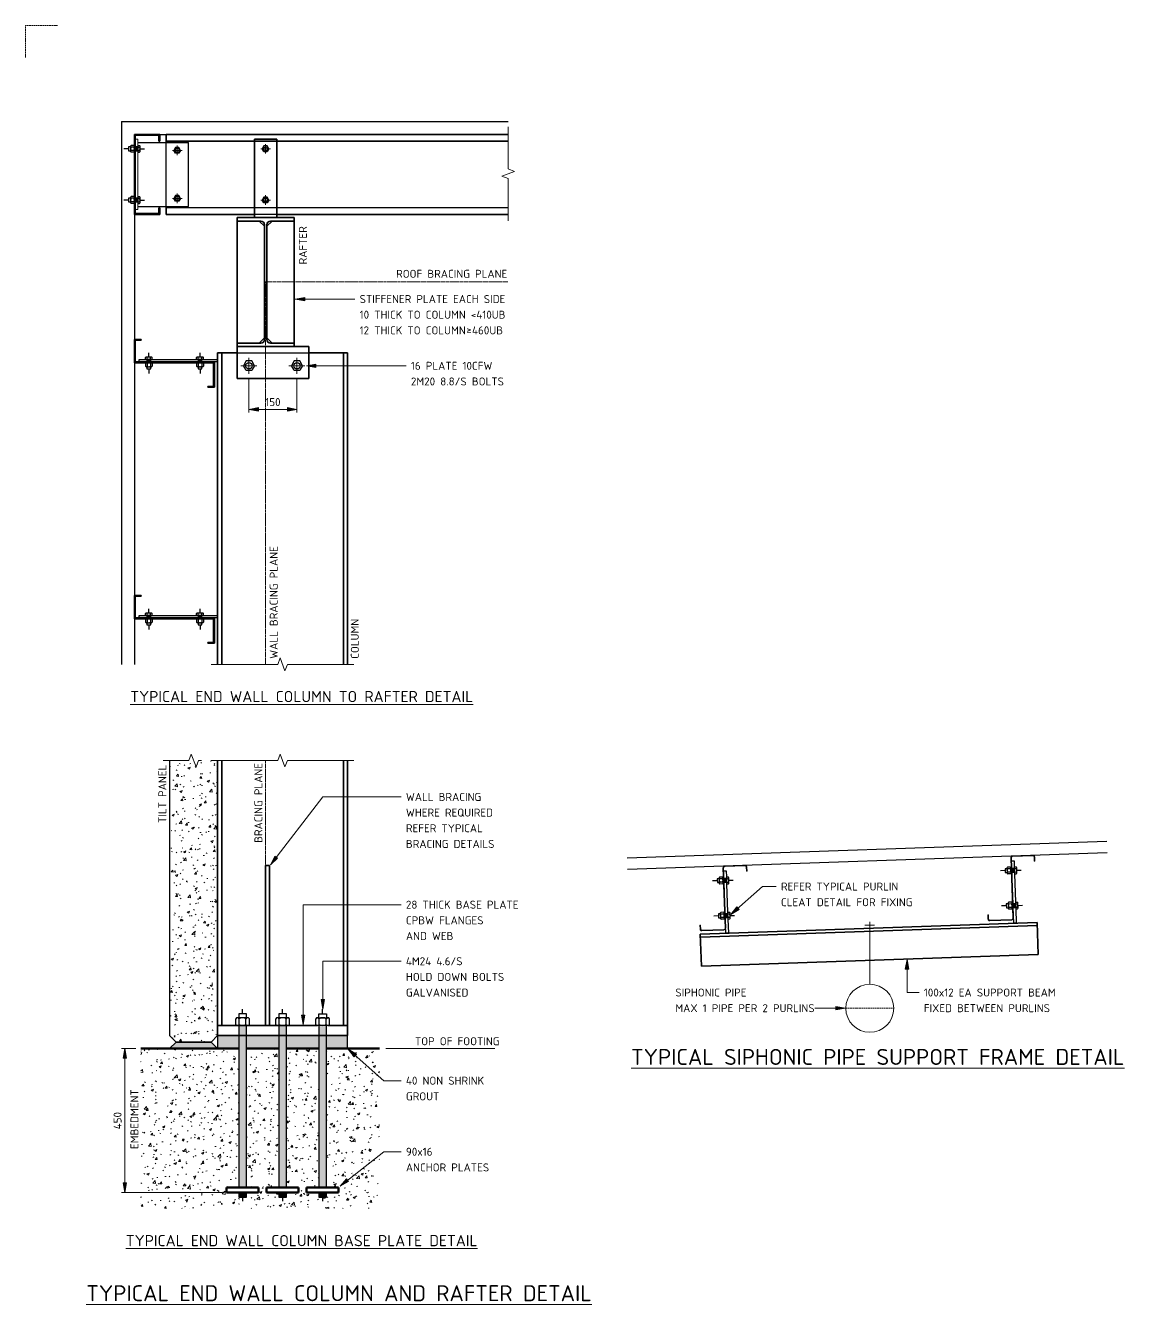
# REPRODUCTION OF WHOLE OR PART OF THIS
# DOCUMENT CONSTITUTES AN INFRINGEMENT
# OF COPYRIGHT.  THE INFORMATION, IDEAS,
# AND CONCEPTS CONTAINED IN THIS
# Model space of a CAD drawing. Header units: millimetres. Extents: x 1285 to 11329, y 695 to 5869.
# Drawn here: x 1285 to 4718, y 1655 to 5650 of the extents above; entities that cross this region are included whole.
import ezdxf

# ---------------------------------------------------------------- set-up
doc = ezdxf.new("R2010")
doc.units = ezdxf.units.MM
for name, pattern in [('Centre x0_5', [10.25, 1.5, -1.25, 6.25, -1.25]), ('Dash', [7, 5, -2]), ('Hidden', [4, 3, -1])]:
    doc.linetypes.add(name, pattern=pattern)
for name, color, linetype, lineweight in [('A-000-T_TEXT', 231, 'Continuous', 13), ('A-010-D_DIM', 211, 'Continuous', 13), ('A-010-D_DIM-10', 211, 'Continuous', 13), ('A-010-M_LINE', 90, 'Continuous', 13), ('Z-000-T_TEXT', 131, 'Continuous', 18), ('Z-060-M_DETAIL', 92, 'Continuous', 25), ('Z-200_P_REF_PLANE', 111, 'Dash', 13)]:
    doc.layers.add(name, color=color, linetype=linetype, lineweight=lineweight)
doc.styles.add('ISOCPEUR', font='isocpeur.ttf', dxfattribs={"height": 25})
doc.styles.add('ISOCPEUR_1', font='isocpeur.ttf', dxfattribs={"height": 35})
doc.styles.add('ISOCPEUR_2', font='isocpeur.ttf', dxfattribs={"height": 50})
doc.dimstyles.new('2_5___Arrow_Tick', dxfattribs={"dimscale": 304.8, "dimtxt": 24.899529, "dimasz": 0.098425, "dimexe": 0.032808, "dimexo": 0.052493, "dimgap": 0.008202, "dimtad": 1, "dimdec": 0, "dimzin": 0, "dimdsep": 46, "dimtxsty": 'ISOCPEUR', "dimsah": 1, "dimcen": 0.09, "dimadec": 0, "dimazin": 0, "dimtfac": 1, "dimtdec": 4, "dimtix": 1, "dimtmove": 0, "dimatfit": 3, "dimfxl": 1, "dimtvp": 1, "dimtolj": 1, "dimtzin": 0, "dimlwd": 18, "dimlwe": 18, "dimarcsym": 2})
pattern_1 = [(50, (0, 0), (72.8738, -6.3761), [7.62, -83.82]), (355, (0, 0), (-14.097, 76.4224), [6.096, -67.056]), (100.451, (6.07, -0.53), (58.777, 70.0469), [6.476, -71.236]), (46.184, (0, 20.32), (108.4314, -16.8175), [11.43, -125.73]), (96.636, (9.04, 18.92), (94.961, 98.971), [9.714, -106.854]), (351.184, (0, 20.32), (94.9623, 98.9702), [9.144, -100.584]), (21, (10.16, 15.24), (60.64565, -40.9065), [7.62, -83.82]), (326, (10.16, 15.24), (24.7208, 73.6749), [6.096, -67.056]), (71.451, (15.214, 11.83), (85.3669, 32.7687), [6.476, -71.236]), (37.5, (0, 0), (1.23552, 33.82243), [3.353, -62.89, 3.353, -64.719, -67.31]), (37.5, (0, 0), (1.23552, 33.82243), [-134.315, 3.353, -63.957]), (7.5, (0, 0), (26.72815, 40.07255), [3.353, -35.458, 3.353, -61.366, -25.654]), (7.5, (0, 0), (26.72815, 40.07255), [-103.53, 3.353, -22.301]), (327.5, (-22.657, 0), (54.23632, -2.29212), [3.353, -22.047, 3.353, -75.895, -105.156]), (327.5, (-22.657, 0), (54.23632, -2.29212), [-104.648, 3.353, -101.803]), (317.5, (-32.817, 0), (59.2516, 10.17014), [3.353, -29.667, 3.353, -49.276, -74.676]), (317.5, (-32.817, 0), (59.2516, 10.17014), [-85.649, 3.353, -71.323])]

# ---------------------------------------------------------------- blocks, each defined once
blk = doc.blocks.new('NRP_Break Line _v2_ - Section-3989049-S-6911 - _INDUSTRIAL_ TYPICAL END WALL COLUMN AND RAFTER DETAILS')
at = {"layer": 'Z-060-M_DETAIL', "lineweight": 18}
for p, q in [((0, 0), (188, 0)), ((218, 0), (406, 0))]:
    blk.add_line(p, q, dxfattribs=at)
blk = doc.blocks.new('NRP_Bolt Detailed Section _v2_ - M24-3988995-S-6911 - _INDUSTRIAL_ TYPICAL END WALL COLUMN AND RAFTER DETAILS')
at = {"layer": 'Z-060-M_DETAIL', "lineweight": 50}
for points in [[(-15, -12), (0, -12), (0, 12), (-15, 12)], [(16, -12), (522, -12), (522, 12), (16, 12)]]:
    blk.add_hatch(color=256, dxfattribs=at).paths.add_polyline_path(points)
for p, q in [((16, 50), (0, 50)), ((0, 50), (0, -50)), ((16, -50), (16, 50)), ((0, -50), (16, -50))]:
    blk.add_line(p, q, dxfattribs=at)
at = {"layer": 'Z-060-M_DETAIL'}
for p, q in [((-15, 12), (-15, -12)), ((0, 12), (-15, 12)), ((522, 12), (16, 12)), ((522, 16.002), (522, -16.002)), ((522, -12), (522, 12)), ((525.048, 21.336), (542.952, 21.336)), ((525.048, 10.668), (542.952, 10.668)), ((546, -16.002), (546, 16.002)), ((558, 12), (546, 12)), ((558, -12), (558, 12)), ((0, 0), (-27, 0)), ((-15, -12), (0, -12)), ((16, -12), (522, -12)), ((525.048, -10.668), (542.952, -10.668)), ((525.048, -21.336), (542.952, -21.336)), ((546, -12), (558, -12)), ((558, 0), (573, 0))]:
    blk.add_line(p, q, dxfattribs=at)
for centre, radius, start, end in [((528.19125, 16.002), 6.19125, 120.51023741, 239.48976259), ((542.19653, 0), 20.196, 148.11450375, 211.88549625), ((539.80875, 16.002), 6.19125, 300.51023741, 59.48976259), ((525.80347, 0), 20.196, 328.11450375, 31.88549625), ((528.19125, -16.002), 6.19125, 120.51023741, 239.48976259), ((539.80875, -16.002), 6.19125, 300.51023741, 59.48976259)]:
    blk.add_arc(centre, radius, start, end, dxfattribs=at)
blk = doc.blocks.new('NRP_Break Line _v2_ - Section-3989051-S-6911 - _INDUSTRIAL_ TYPICAL END WALL COLUMN AND RAFTER DETAILS')
at = {"layer": 'Z-060-M_DETAIL', "lineweight": 18}
for p, q in [((0, 0), (60, 0)), ((90, 0), (100, 0))]:
    blk.add_line(p, q, dxfattribs=at)
blk = doc.blocks.new('NRP_Bolt Detailed Section _v2_ - M24-3988998-S-6911 - _INDUSTRIAL_ TYPICAL END WALL COLUMN AND RAFTER DETAILS')
at = {"layer": 'Z-060-M_DETAIL', "lineweight": 50}
for points in [[(-15, 12), (-15, -12), (0, -12), (0, 12)], [(16, -12), (522, -12), (522, 12), (16, 12)]]:
    blk.add_hatch(color=256, dxfattribs=at).paths.add_polyline_path(points)
for p, q in [((0, 50), (0, -50)), ((16, 50), (0, 50)), ((16, -50), (16, 50)), ((0, -50), (16, -50))]:
    blk.add_line(p, q, dxfattribs=at)
at = {"layer": 'Z-060-M_DETAIL'}
for p, q in [((0, 0), (-27, 0)), ((0, 12), (-15, 12)), ((-15, 12), (-15, -12)), ((522, 12), (16, 12)), ((522, -16.002), (522, 16.002)), ((522, -12), (522, 12)), ((525.048, 21.336), (542.952, 21.336)), ((525.048, 10.668), (542.952, 10.668)), ((546, 16.002), (546, -16.002)), ((546, 12), (558, 12)), ((558, 12), (558, -12)), ((558, 0), (573, 0)), ((-15, -12), (0, -12)), ((16, -12), (522, -12)), ((525.048, -10.668), (542.952, -10.668)), ((525.048, -21.336), (542.952, -21.336)), ((558, -12), (546, -12))]:
    blk.add_line(p, q, dxfattribs=at)
for centre, radius, start, end in [((528.19125, 16.002), 6.19125, 120.51023741, 239.48976259), ((542.19653, 0), 20.196, 148.11450375, 211.88549625), ((539.80875, 16.002), 6.19125, 300.51023741, 59.48976259), ((525.80347, 0), 20.196, 328.11450375, 31.88549625), ((528.19125, -16.002), 6.19125, 120.51023741, 239.48976259), ((539.80875, -16.002), 6.19125, 300.51023741, 59.48976259)]:
    blk.add_arc(centre, radius, start, end, dxfattribs=at)
blk = doc.blocks.new('NRP_Break Line _v2_ - Section-3989050-S-6911 - _INDUSTRIAL_ TYPICAL END WALL COLUMN AND RAFTER DETAILS')
at = {"layer": 'Z-060-M_DETAIL', "lineweight": 18}
for p, q in [((0, 0), (112, 0)), ((142, 0), (254, 0))]:
    blk.add_line(p, q, dxfattribs=at)
blk = doc.blocks.new('NRP_Bolt Detailed Plan _v2_ - M12-1017937-S-6911 - _INDUSTRIAL_ TYPICAL END WALL COLUMN AND RAFTER DETAILS')
at = {"layer": 'Z-060-M_DETAIL', "lineweight": 13}
for p, q in [((-15, 0), (0, 0)), ((0, 0), (0, 15)), ((15, 0), (0, 0)), ((0, 0), (0, -15))]:
    blk.add_line(p, q, dxfattribs=at)
at = {"layer": 'Z-060-M_DETAIL'}
for p, q in [((-5.2, 9), (-10.4, 0)), ((5.2, 9), (-5.2, 9)), ((10.4, 0), (5.2, 9)), ((10.4, 0), (5.2, -9)), ((-5.2, -9), (-10.4, 0)), ((5.2, -9), (-5.2, -9))]:
    blk.add_line(p, q, dxfattribs=at)
blk.add_circle((0, 0), 6, dxfattribs=at)
blk = doc.blocks.new('NRP_Bolt Detailed Plan _v2_ - M20-1017941-S-6911 - _INDUSTRIAL_ TYPICAL END WALL COLUMN AND RAFTER DETAILS')
at = {"layer": 'Z-060-M_DETAIL', "lineweight": 13}
for p, q in [((-25, 0), (0, 0)), ((0, 0), (0, 25)), ((25, 0), (0, 0)), ((0, 0), (0, -25))]:
    blk.add_line(p, q, dxfattribs=at)
at = {"layer": 'Z-060-M_DETAIL'}
for p, q in [((-8.7, 15), (-17.3, 0)), ((8.7, 15), (-8.7, 15)), ((17.3, 0), (8.7, 15)), ((17.3, 0), (8.7, -15)), ((-8.7, -15), (-17.3, 0)), ((8.7, -15), (-8.7, -15))]:
    blk.add_line(p, q, dxfattribs=at)
blk.add_circle((0, 0), 10, dxfattribs=at)
blk = doc.blocks.new('NRP_Purlin Cleat _v2_ - 250-878178-S-6911 - _INDUSTRIAL_ TYPICAL END WALL COLUMN AND RAFTER DETAILS')
at = {"layer": 'Z-060-M_DETAIL'}
for points in [[(8, 221), (-3, 221), (-3, 209), (8, 209)], [(8, 61), (-3, 61), (-3, 49), (8, 49)]]:
    blk.add_hatch(color=256, dxfattribs=at).paths.add_polyline_path(points)
for p, q in [((0, 221), (0, 245)), ((0, 245), (8, 245)), ((8, 245), (8, 225.7)), ((-21, 215), (-36, 215)), ((-15, 221), (-21, 221)), ((-21, 221), (-21, 209)), ((-21, 209), (-15, 209)), ((-15, 223), (-15, 207)), ((-4.5, 225.7), (-13.5, 225.7)), ((-4.5, 220.3), (-13.5, 220.3)), ((-4.5, 209.7), (-13.5, 209.7)), ((-4.5, 204.3), (-13.5, 204.3)), ((-3, 207), (-3, 223)), ((8, 221), (-3, 221)), ((-3, 221), (-3, 209)), ((-3, 209), (8, 209)), ((0, 61), (0, 209)), ((8, 225.7), (13.8, 225.7)), ((8, 225.7), (8, 204.3)), ((8, 209), (8, 221)), ((8, 220.3), (13.8, 220.3)), ((8, 209.7), (13.8, 209.7)), ((8, 204.3), (8, 65.7)), ((8, 204.3), (13.8, 204.3)), ((15.3, 207), (15.3, 223)), ((15.3, 215), (29, 215)), ((-21, 55), (-36, 55)), ((-15, 61), (-21, 61)), ((-21, 61), (-21, 49)), ((-21, 49), (-15, 49)), ((-15, 63), (-15, 47)), ((-4.5, 65.7), (-13.5, 65.7)), ((-4.5, 60.3), (-13.5, 60.3)), ((-4.5, 49.7), (-13.5, 49.7)), ((-4.5, 44.3), (-13.5, 44.3)), ((-3, 47), (-3, 63)), ((8, 61), (-3, 61)), ((-3, 61), (-3, 49)), ((-3, 49), (8, 49)), ((0, 0), (0, 49)), ((8, 65.7), (13.8, 65.7)), ((8, 65.7), (8, 44.3)), ((8, 49), (8, 61)), ((8, 60.3), (13.8, 60.3)), ((8, 49.7), (13.8, 49.7)), ((8, 44.3), (8, 0)), ((8, 44.3), (13.8, 44.3)), ((15.3, 47), (15.3, 63)), ((15.3, 55), (29, 55)), ((8, 0), (0, 0))]:
    blk.add_line(p, q, dxfattribs=at)
for centre, radius, start, end in [((-11.9, 223), 3.1, 120.5102, 239.4898), ((-4.9, 215), 10.1, 148.1145, 211.8855), ((-11.9, 207), 3.1, 120.5102, 239.4898), ((-6.1, 223), 3.1, 300.5102, 59.4898), ((-13.1, 215), 10.1, 328.1145, 31.8855), ((-6.1, 207), 3.1, 300.5102, 59.4898), ((12.2, 223), 3.1, 300.5102, 59.4898), ((5.2, 215), 10.1, 328.1145, 31.8855), ((12.2, 207), 3.1, 300.5102, 59.4898), ((-11.9, 63), 3.1, 120.5102, 239.4898), ((-4.9, 55), 10.1, 148.1145, 211.8855), ((-11.9, 47), 3.1, 120.5102, 239.4898), ((-6.1, 63), 3.1, 300.5102, 59.4898), ((-13.1, 55), 10.1, 328.1145, 31.8855), ((-6.1, 47), 3.1, 300.5102, 59.4898), ((12.2, 63), 3.1, 300.5102, 59.4898), ((5.2, 55), 10.1, 328.1145, 31.8855), ((12.2, 47), 3.1, 300.5102, 59.4898)]:
    blk.add_arc(centre, radius, start, end, dxfattribs=at)
blk = doc.blocks.new('NRP_Bolt Detailed Section _v2_ - M12-3988971-S-6911 - _INDUSTRIAL_ TYPICAL END WALL COLUMN AND RAFTER DETAILS')
at = {"layer": 'Z-060-M_DETAIL'}
blk.add_hatch(color=256, dxfattribs=at).paths.add_polyline_path([(0, 6), (0, -6), (10.4, -6), (10.4, 6)])
for p, q in [((-7.3, 8), (-7.3, -8)), ((0, 10.7), (-5.8, 10.7)), ((0, 5.3), (-5.8, 5.3)), ((0, -10.7), (0, 10.7)), ((10.4, 6), (0, 6)), ((0, 6), (0, -6)), ((10.4, 8), (10.4, -8)), ((10.4, -6), (10.4, 6)), ((11.9, 10.7), (20.9, 10.7)), ((11.9, 5.3), (20.9, 5.3)), ((22.4, -8), (22.4, 8)), ((28.4, 6), (22.4, 6)), ((28.4, -6), (28.4, 6)), ((-7.3, 0), (-21, 0)), ((0, -5.3), (-5.8, -5.3)), ((0, -10.7), (-5.8, -10.7)), ((0, -6), (10.4, -6)), ((11.9, -5.3), (20.9, -5.3)), ((11.9, -10.7), (20.9, -10.7)), ((22.4, -6), (28.4, -6)), ((28.4, 0), (43.4, 0))]:
    blk.add_line(p, q, dxfattribs=at)
for centre, radius, start, end in [((-4.2, 8), 3.1, 120.5102, 239.4898), ((2.8, 0), 10.1, 148.1145, 211.8855), ((13.5, 8), 3.1, 120.5102, 239.4898), ((20.5, 0), 10.1, 148.1145, 211.8855), ((19.3, 8), 3.1, 300.5102, 59.4898), ((12.3, 0), 10.1, 328.1145, 31.8855), ((-4.2, -8), 3.1, 120.5102, 239.4898), ((13.5, -8), 3.1, 120.5102, 239.4898), ((19.3, -8), 3.1, 300.5102, 59.4898)]:
    blk.add_arc(centre, radius, start, end, dxfattribs=at)
blk = doc.blocks.new('NRP_Purlin Cleat _v2_ - 200-878176-S-6911 - _INDUSTRIAL_ TYPICAL SIPHONIC PIPE SUPPORT FRAME DETAIL')
at = {"layer": 'Z-060-M_DETAIL'}
for points in [[(8, 171), (-3, 171), (-3, 159), (8, 159)], [(8, 61), (-3, 61), (-3, 49), (8, 49)]]:
    blk.add_hatch(color=256, dxfattribs=at).paths.add_polyline_path(points)
for p, q in [((-21, 165), (-36, 165)), ((-15, 171), (-21, 171)), ((-21, 171), (-21, 159)), ((-15, 173), (-15, 157)), ((-4.5, 175.7), (-13.5, 175.7)), ((-4.5, 170.3), (-13.5, 170.3)), ((-3, 157), (-3, 173)), ((8, 171), (-3, 171)), ((-3, 171), (-3, 159)), ((0, 171), (0, 195)), ((0, 195), (8, 195)), ((8, 195), (8, 175.7)), ((8, 175.7), (13.8, 175.7)), ((8, 175.7), (8, 154.3)), ((8, 159), (8, 171)), ((8, 170.3), (13.8, 170.3)), ((15.3, 157), (15.3, 173)), ((15.3, 165), (29, 165)), ((-21, 159), (-15, 159)), ((-4.5, 159.7), (-13.5, 159.7)), ((-4.5, 154.3), (-13.5, 154.3)), ((-3, 159), (8, 159)), ((0, 61), (0, 159)), ((8, 159.7), (13.8, 159.7)), ((8, 154.3), (8, 65.7)), ((8, 154.3), (13.8, 154.3)), ((-21, 55), (-36, 55)), ((-15, 61), (-21, 61)), ((-21, 61), (-21, 49)), ((-21, 49), (-15, 49)), ((-15, 63), (-15, 47)), ((-4.5, 65.7), (-13.5, 65.7)), ((-4.5, 60.3), (-13.5, 60.3)), ((-4.5, 49.7), (-13.5, 49.7)), ((-4.5, 44.3), (-13.5, 44.3)), ((-3, 47), (-3, 63)), ((8, 61), (-3, 61)), ((-3, 61), (-3, 49)), ((-3, 49), (8, 49)), ((0, 0), (0, 49)), ((8, 65.7), (13.8, 65.7)), ((8, 65.7), (8, 44.3)), ((8, 49), (8, 61)), ((8, 60.3), (13.8, 60.3)), ((8, 49.7), (13.8, 49.7)), ((8, 44.3), (8, 0)), ((8, 44.3), (13.8, 44.3)), ((15.3, 47), (15.3, 63)), ((15.3, 55), (29, 55)), ((8, 0), (0, 0))]:
    blk.add_line(p, q, dxfattribs=at)
for centre, radius, start, end in [((-11.9, 173), 3.1, 120.5102, 239.4898), ((-4.9, 165), 10.1, 148.1145, 211.8855), ((-6.1, 173), 3.1, 300.5102, 59.4898), ((-13.1, 165), 10.1, 328.1145, 31.8855), ((12.2, 173), 3.1, 300.5102, 59.4898), ((5.2, 165), 10.1, 328.1145, 31.8855), ((-11.9, 157), 3.1, 120.5102, 239.4898), ((-6.1, 157), 3.1, 300.5102, 59.4898), ((12.2, 157), 3.1, 300.5102, 59.4898), ((-11.9, 63), 3.1, 120.5102, 239.4898), ((-4.9, 55), 10.1, 148.1145, 211.8855), ((-11.9, 47), 3.1, 120.5102, 239.4898), ((-6.1, 63), 3.1, 300.5102, 59.4898), ((-13.1, 55), 10.1, 328.1145, 31.8855), ((-6.1, 47), 3.1, 300.5102, 59.4898), ((12.2, 63), 3.1, 300.5102, 59.4898), ((5.2, 55), 10.1, 328.1145, 31.8855), ((12.2, 47), 3.1, 300.5102, 59.4898)]:
    blk.add_arc(centre, radius, start, end, dxfattribs=at)
blk = doc.blocks.new('DIMBLOCK1-S-6911 - _INDUSTRIAL_ TYPICAL END WALL COLUMN AND RAFTER DETAILS')
at = {"layer": 'A-010-D_DIM-10', "lineweight": 18}
for points in [[(1983, 4451.3), (2013, 4446), (2013, 4456.6)], [(2133, 4451.3), (2103, 4456.6), (2103, 4446)]]:
    blk.add_hatch(color=256, dxfattribs=at).paths.add_polyline_path(points)
for p, q in [((1983, 4451.3), (1983, 4546.4)), ((2133, 4451.3), (2133, 4546.4)), ((2013, 4456.6), (1983, 4451.3)), ((1983, 4451.3), (2133, 4451.3)), ((1983, 4451.3), (2013, 4446)), ((1983, 4451.3), (1983, 4441.3)), ((2013, 4446), (2013, 4456.6)), ((2133, 4451.3), (2103, 4456.6)), ((2103, 4456.6), (2103, 4446)), ((2103, 4446), (2133, 4451.3)), ((2133, 4451.3), (2133, 4441.3))]:
    blk.add_line(p, q, dxfattribs=at)
at = {"layer": 'A-010-D_DIM-10', "color": 0, "lineweight": 18, "insert": (2034, 4486.5), "char_height": 25, "width": 57.46, "attachment_point": 1, "line_spacing_factor": 1.149209, "style": 'ISOCPEUR'}
blk.add_mtext('150', dxfattribs=at)
blk = doc.blocks.new('DIMBLOCK2-S-6911 - _INDUSTRIAL_ TYPICAL END WALL COLUMN AND RAFTER DETAILS')
at = {"layer": 'A-010-D_DIM-10', "lineweight": 18}
for points in [[(1595.1, 2454.4), (1589.8, 2424.4), (1600.4, 2424.4)], [(1595.1, 2004.4), (1600.4, 2034.4), (1589.8, 2034.4)]]:
    blk.add_hatch(color=256, dxfattribs=at).paths.add_polyline_path(points)
for p, q in [((1595.1, 2454.4), (1585.1, 2454.4)), ((1595.1, 2454.4), (1589.8, 2424.4)), ((1595.1, 2454.4), (1595.1, 2004.4)), ((1600.4, 2424.4), (1595.1, 2454.4)), ((1595.1, 2454.4), (1629.1, 2454.4)), ((1589.8, 2424.4), (1600.4, 2424.4)), ((1595.1, 2004.4), (1585.1, 2004.4)), ((1600.4, 2034.4), (1589.8, 2034.4)), ((1589.8, 2034.4), (1595.1, 2004.4)), ((1595.1, 2004.4), (1600.4, 2034.4)), ((1595.1, 2004.4), (1896.9, 2004.4))]:
    blk.add_line(p, q, dxfattribs=at)
at = {"layer": 'A-010-D_DIM-10', "color": 0, "lineweight": 18, "char_height": 25, "attachment_point": 1, "rotation": 90, "line_spacing_factor": 1.149209, "style": 'ISOCPEUR'}
for s, insert, width in [('EMBEDMENT', (1612.8, 2140.1), 214.327), ('450', (1559.9, 2201.7), 66.654)]:
    blk.add_mtext(s, dxfattribs=dict(at, insert=insert, width=width))

msp = doc.modelspace()

# ---------------------------------------------------------------- hatches: boundary and pattern name
at = {"layer": 'A-000-T_TEXT', "lineweight": 18}
for points in [[(2127.2, 4795.9), (2157.2, 4790.7), (2157.2, 4801.2)], [(2162.4, 4587.3), (2192.4, 4582), (2192.4, 4592.6)], [(2049.9, 3028.1), (2072.4, 3048.6), (2064, 3055.1)], [(3489, 2872.5), (3515, 2888.4), (3507.9, 2896.4)], [(4039.1, 2732.5), (4033.8, 2702.5), (4044.4, 2702.5)], [(2213.6, 2577.5), (2218.9, 2607.5), (2208.3, 2607.5)], [(2152.7, 2528.9), (2158, 2558.9), (2147.4, 2558.9)], [(3846.5, 2580.2), (3816.5, 2585.5), (3816.5, 2574.9)], [(2292.5, 2451.9), (2311.6, 2428.2), (2318.6, 2436.2)], [(2267.5, 2023.9), (2294.4, 2038.3), (2287.8, 2046.6)]]:
    msp.add_hatch(color=7, dxfattribs=at).paths.add_polyline_path(points)
at = {"layer": 'Z-060-M_DETAIL', "lineweight": 18}
h = msp.add_hatch(dxfattribs=at)
h.set_pattern_fill('FP_1', color=8, style=0, pattern_type=2)
h.set_pattern_definition(pattern_1)
h.paths.add_polyline_path([(1865.1, 2474.4), (1885.1, 2494.4), (1885.1, 3354.4), (1825.1, 3354.4), (1817.6, 3334.4), (1810.6, 3352.9), (1794.5, 3352.9), (1795.1, 3354.4), (1735.1, 3354.4), (1735.1, 2494.4), (1755.1, 2474.4), (1803.6, 2474.4)])
at = {"layer": 'Z-060-M_DETAIL'}
h = msp.add_hatch(color=9, dxfattribs=at)
h.paths.add_polyline_path([(2291.1, 2454.4), (2291.1, 2494.4), (2225.3, 2494.4), (2225.3, 2454.4)])
h.paths.add_polyline_path([(2100.1, 2454.4), (2201.3, 2454.4), (2201.3, 2494.4), (2100.1, 2494.4)])
h.paths.add_polyline_path([(2076.1, 2454.4), (2076.1, 2494.4), (1974.9, 2494.4), (1974.9, 2454.4)])
h.paths.add_polyline_path([(1885.1, 2454.4), (1950.9, 2454.4), (1950.9, 2494.4), (1885.1, 2494.4)])
at = {"layer": 'Z-060-M_DETAIL', "lineweight": 18}
h = msp.add_hatch(dxfattribs=at)
h.set_pattern_fill('FP_1', color=8, style=0, pattern_type=2)
h.set_pattern_definition(pattern_1)
h.paths.add_polyline_path([(2391.1, 1954.4), (2391.1, 2454.4), (2225.3, 2454.4), (2225.3, 2020.4), (2263.3, 2020.4), (2263.3, 2004.4), (2225.3, 2004.4), (2225.3, 1989.4), (2201.3, 1989.4), (2201.3, 2004.4), (2163.3, 2004.4), (2163.3, 2020.4), (2201.3, 2020.4), (2201.3, 2454.4), (2100.1, 2454.4), (2100.1, 2020.4), (2138.1, 2020.4), (2138.1, 2004.4), (2100.1, 2004.4), (2100.1, 1989.4), (2076.1, 1989.4), (2076.1, 2004.4), (2038.1, 2004.4), (2038.1, 2020.4), (2076.1, 2020.4), (2076.1, 2454.4), (1974.9, 2454.4), (1974.9, 2020.4), (2012.9, 2020.4), (2012.9, 2004.4), (1974.9, 2004.4), (1974.9, 1989.4), (1950.9, 1989.4), (1950.9, 2004.4), (1912.9, 2004.4), (1912.9, 2020.4), (1950.9, 2020.4), (1950.9, 2454.4), (1645.1, 2454.4), (1645.1, 1954.4), (2263.3, 1954.4)])
at = {"layer": 'Z-060-M_DETAIL'}
msp.add_hatch(color=9, dxfattribs=at).paths.add_polyline_path([(1885.1, 2454.4), (1865.1, 2474.4), (1755.1, 2474.4), (1735.1, 2454.4), (1803.6, 2454.4)])

# ---------------------------------------------------------------- linework, layer by layer
at = {"layer": 'A-000-T_TEXT', "color": 250, "lineweight": 18}
for p, q in [((2157.2, 4801.2), (2127.2, 4795.9)), ((2127.2, 4795.9), (2157.2, 4790.7)), ((2127.2, 4795.9), (2313.8, 4795.9)), ((2157.2, 4790.7), (2157.2, 4801.2)), ((2192.4, 4592.6), (2162.4, 4587.3)), ((2162.4, 4587.3), (2192.4, 4582)), ((2162.4, 4587.3), (2474, 4587.3)), ((2192.4, 4582), (2192.4, 4592.6)), ((2049.9, 3028.1), (2213.6, 3240.2)), ((2213.6, 3240.2), (2458.4, 3240.2)), ((2064, 3055.1), (2049.9, 3028.1)), ((2049.9, 3028.1), (2072.4, 3048.6)), ((2072.4, 3048.6), (2064, 3055.1)), ((3489, 2872.5), (3588.1, 2960.3)), ((3588.1, 2960.3), (3630.3, 2960.3)), ((2152.7, 2903.6), (2458.4, 2903.6)), ((2152.7, 2528.9), (2152.7, 2903.6)), ((3507.9, 2896.4), (3489, 2872.5)), ((3489, 2872.5), (3515, 2888.4)), ((3515, 2888.4), (3507.9, 2896.4)), ((2213.6, 2726.8), (2458.4, 2726.8)), ((2213.6, 2577.5), (2213.6, 2726.8)), ((4039.1, 2732.5), (4033.8, 2702.5)), ((4044.4, 2702.5), (4039.1, 2732.5)), ((4039.1, 2732.5), (4039.1, 2629.1)), ((4033.8, 2702.5), (4044.4, 2702.5)), ((2218.9, 2607.5), (2208.3, 2607.5)), ((2208.3, 2607.5), (2213.6, 2577.5)), ((2213.6, 2577.5), (2218.9, 2607.5)), ((4039.1, 2629.1), (4076.6, 2629.1)), ((2158, 2558.9), (2147.4, 2558.9)), ((2147.4, 2558.9), (2152.7, 2528.9)), ((2152.7, 2528.9), (2158, 2558.9)), ((3751.6, 2580.2), (3751, 2580.2)), ((3846.5, 2580.2), (3751.6, 2580.2)), ((3846.5, 2580.2), (3816.5, 2585.5)), ((3816.5, 2585.5), (3816.5, 2574.9)), ((3816.5, 2574.9), (3846.5, 2580.2)), ((2292.5, 2451.9), (2311.6, 2428.2)), ((2318.6, 2436.2), (2292.5, 2451.9)), ((2292.5, 2451.9), (2404.7, 2353.7)), ((2311.6, 2428.2), (2318.6, 2436.2)), ((2404.7, 2353.7), (2458.4, 2353.7)), ((2267.5, 2023.9), (2404.7, 2131.7)), ((2404.7, 2131.7), (2458.4, 2131.7)), ((2287.8, 2046.6), (2267.5, 2023.9)), ((2267.5, 2023.9), (2294.4, 2038.3)), ((2294.4, 2038.3), (2287.8, 2046.6))]:
    msp.add_line(p, q, dxfattribs=at)
at = {"layer": 'A-010-M_LINE', "lineweight": 25}
for p, q in [((1585.1, 5350.4), (1585.1, 3654.4)), ((1585.1, 5350.4), (2793.1, 5350.4)), ((1625.1, 5310.4), (1625.1, 5273.4)), ((1625.1, 5310.4), (2793.1, 5310.4)), ((1635.5, 5285.4), (1794.2, 5285.4)), ((1794.2, 5085.4), (1794.2, 5285.4)), ((1625.1, 5257.4), (1625.1, 5113.4)), ((1625.1, 5097.4), (1625.1, 3654.4)), ((1635.5, 5085.4), (1794.2, 5085.4)), ((1735.1, 3354.4), (1735.1, 2494.4)), ((1885.1, 2494.4), (1885.1, 3354.4)), ((4663.7, 3101.1), (3164.7, 3048.7)), ((4665, 3066.1), (3165.9, 3013.8)), ((1735.1, 2494.4), (1755.1, 2474.4)), ((1865.1, 2474.4), (1885.1, 2494.4)), ((1885.1, 2494.4), (1885.1, 2454.4)), ((2291.1, 2454.4), (2291.1, 2494.4)), ((1755.1, 2474.4), (1735.1, 2454.4)), ((1735.1, 2454.4), (1885.1, 2454.4)), ((1865.1, 2474.4), (1755.1, 2474.4)), ((1755.1, 2474.4), (1865.1, 2474.4)), ((1885.1, 2454.4), (1865.1, 2474.4)), ((1885.1, 2454.4), (1950.9, 2454.4)), ((1974.9, 2454.4), (2076.1, 2454.4)), ((2100.1, 2454.4), (2201.3, 2454.4)), ((2225.3, 2454.4), (2291.1, 2454.4))]:
    msp.add_line(p, q, dxfattribs=at)
at = {"layer": 'A-010-M_LINE', "lineweight": 35}
for p, q in [((1625.1, 5273.4), (1625.1, 5310.4)), ((1625.1, 5310.4), (1704.2, 5310.4)), ((1701.8, 5308), (1627.5, 5308)), ((1627.5, 5308), (1627.5, 5271.4)), ((1701.8, 5289.4), (1701.8, 5308)), ((1704.2, 5289.4), (1701.8, 5289.4)), ((1704.2, 5310.4), (1704.2, 5289.4)), ((2793.1, 5310.4), (1724.2, 5310.4)), ((1724.2, 5289.4), (1724.2, 5310.4)), ((2793.1, 5289.4), (1724.2, 5289.4)), ((2000.1, 5050.4), (2000.1, 5295.4)), ((2070.1, 5295.4), (2000.1, 5295.4)), ((2070.1, 5050.4), (2070.1, 5295.4)), ((1625.1, 5113.4), (1625.1, 5257.4)), ((1627.5, 5259.4), (1627.5, 5111.4)), ((1625.1, 5060.4), (1625.1, 5097.4)), ((1627.5, 5099.4), (1627.5, 5062.8)), ((1701.8, 5062.8), (1701.8, 5081.4)), ((1701.8, 5081.4), (1704.2, 5081.4)), ((1704.2, 5081.4), (1704.2, 5060.4)), ((1724.2, 5060.4), (1724.2, 5085.4)), ((1704.2, 5060.4), (1625.1, 5060.4)), ((1627.5, 5062.8), (1701.8, 5062.8)), ((2000.1, 5060.4), (1724.2, 5060.4)), ((1946.1, 5039.5), (1946.1, 5050.4)), ((1946.1, 5050.4), (2124.1, 5050.4)), ((1946.1, 4658.3), (1946.1, 5039.5)), ((2019.9, 5039.5), (1946.1, 5039.5)), ((2015.1, 5039.5), (2031.3, 5023.3)), ((2055.1, 5039.5), (2038.9, 5023.3)), ((2124.1, 5039.5), (2050.3, 5039.5)), ((2793.1, 5060.4), (2070.1, 5060.4)), ((2124.1, 5050.4), (2124.1, 5039.5)), ((2124.1, 4658.3), (2124.1, 5039.5)), ((2031.3, 4669.7), (2031.3, 5028.1)), ((2038.9, 5028.1), (2038.9, 4669.7)), ((1625.1, 4670), (1646.1, 4670)), ((1625.1, 4597), (1625.1, 4670)), ((1646.1, 4667.6), (1627.5, 4667.6)), ((1627.5, 4667.6), (1627.5, 4599.4)), ((1646.1, 4670), (1646.1, 4667.6)), ((1946.1, 4647.4), (1946.1, 4658.3)), ((1946.1, 4658.3), (2019.9, 4658.3)), ((1946.1, 4647.4), (1946.1, 4547.4)), ((1946.1, 4647.4), (2169.9, 4647.4)), ((2124.1, 4647.4), (1946.1, 4647.4)), ((2015.1, 4658.3), (2031.3, 4674.5)), ((2055.1, 4658.3), (2038.9, 4674.5)), ((2050.3, 4658.3), (2124.1, 4658.3)), ((2124.1, 4658.3), (2124.1, 4647.4)), ((2169.9, 4647.4), (2169.9, 4547.4)), ((1872.7, 4597), (1625.1, 4597)), ((1627.5, 4599.4), (1875.1, 4599.4)), ((1872.7, 4522.8), (1872.7, 4597)), ((1875.1, 4599.4), (1875.1, 4520.4)), ((1885.1, 4627.4), (1885.1, 3654.4)), ((1946.1, 4627.4), (1885.1, 4627.4)), ((1897.9, 4627.4), (1897.9, 3654.4)), ((2291.1, 4627.4), (2169.9, 4627.4)), ((2278.3, 4627.4), (2278.3, 3654.4)), ((2291.1, 4627.4), (2291.1, 3654.4)), ((1854.1, 4520.4), (1854.1, 4522.8)), ((1854.1, 4522.8), (1872.7, 4522.8)), ((1875.1, 4520.4), (1854.1, 4520.4)), ((1946.1, 4547.4), (2169.9, 4547.4)), ((1625.1, 3870), (1646.1, 3870)), ((1625.1, 3797), (1625.1, 3870)), ((1646.1, 3867.6), (1627.5, 3867.6)), ((1627.5, 3867.6), (1627.5, 3799.4)), ((1646.1, 3870), (1646.1, 3867.6)), ((1872.7, 3797), (1625.1, 3797)), ((1627.5, 3799.4), (1875.1, 3799.4)), ((1872.7, 3722.8), (1872.7, 3797)), ((1875.1, 3799.4), (1875.1, 3720.4)), ((1854.1, 3720.4), (1854.1, 3722.8)), ((1854.1, 3722.8), (1872.7, 3722.8)), ((1875.1, 3720.4), (1854.1, 3720.4)), ((1885.1, 2526.4), (1885.1, 3354.4)), ((1897.9, 2526.4), (1897.9, 3354.4)), ((2278.3, 2526.4), (2278.3, 3354.4)), ((2291.1, 2526.4), (2291.1, 3354.4)), ((2035.1, 2526.4), (2035.1, 3026.4)), ((2035.1, 3026.4), (2047.1, 3026.4)), ((2047.1, 3026.4), (2047.1, 2526.4)), ((4445.5, 2848.3), (3393.1, 2811.6)), ((4445.8, 2838.3), (3393.5, 2801.6)), ((4445.5, 2848.3), (4449, 2748.4)), ((3393.1, 2811.6), (3396.6, 2711.6)), ((3396.6, 2711.6), (4449, 2748.4)), ((1885.1, 2526.4), (1885.1, 2494.4)), ((1946.9, 2526.4), (1885.1, 2526.4)), ((1885.1, 2526.4), (2197.3, 2526.4)), ((1885.1, 2494.4), (1885.1, 2526.4)), ((2072.1, 2526.4), (1978.9, 2526.4)), ((2197.3, 2526.4), (2104.1, 2526.4)), ((2291.1, 2526.4), (2229.3, 2526.4)), ((2229.3, 2526.4), (2291.1, 2526.4)), ((2291.1, 2494.4), (2291.1, 2526.4)), ((2291.1, 2526.4), (2291.1, 2494.4)), ((1885.1, 2494.4), (1950.9, 2494.4)), ((2291.1, 2494.4), (1885.1, 2494.4)), ((1974.9, 2494.4), (2076.1, 2494.4)), ((2100.1, 2494.4), (2201.3, 2494.4)), ((2225.3, 2494.4), (2291.1, 2494.4))]:
    msp.add_line(p, q, dxfattribs=at)
at = {"layer": 'A-010-M_LINE', "lineweight": 18}
for p, q in [((1627.5, 5271.4), (1627.5, 5295.4)), ((1627.5, 5295.4), (1635.5, 5295.4)), ((1635.5, 5295.4), (1635.5, 5276.1)), ((1627.5, 5111.4), (1627.5, 5259.4)), ((1635.5, 5254.8), (1635.5, 5116.1)), ((1627.5, 5075.4), (1627.5, 5099.4)), ((1635.5, 5075.4), (1627.5, 5075.4)), ((1635.5, 5094.8), (1635.5, 5075.4)), ((4363.4, 3049.9), (4370, 2861.4)), ((4371.9, 2861.4), (4365.3, 3049.9)), ((4432.5, 3058), (4368.9, 3055.8)), ((4369, 3053.9), (4432.5, 3056.1)), ((4436.5, 3052.4), (4436.9, 3039.6)), ((4436.9, 3039.6), (4438.8, 3039.7)), ((4438.8, 3039.7), (4438.3, 3052.5)), ((3464, 3018.5), (3470.6, 2830)), ((3472.5, 2830), (3465.9, 3018.5)), ((3533, 3026.6), (3469.5, 3024.4)), ((3469.6, 3022.5), (3533.1, 3024.7)), ((3537, 3021), (3537.4, 3008.2)), ((3537.4, 3008.2), (3539.3, 3008.3)), ((3539.3, 3008.3), (3538.9, 3021.1)), ((3394, 2840.1), (3392.1, 2840)), ((3392.1, 2840), (3392.6, 2827.2)), ((3394.5, 2827.3), (3394, 2840.1)), ((3937.8, 2840), (3907.8, 2840)), ((3922.8, 2655), (3922.8, 2850)), ((4293.5, 2871.5), (4291.6, 2871.5)), ((4291.6, 2871.5), (4292, 2858.7)), ((4293.9, 2858.7), (4293.5, 2871.5)), ((4366.4, 2857.5), (4297.9, 2855.1)), ((4297.9, 2853.2), (4366.4, 2855.6)), ((3466.9, 2826), (3398.4, 2823.7)), ((3398.5, 2821.8), (3467, 2824.1)), ((2751.1, 2454.4), (2411.1, 2454.4))]:
    msp.add_line(p, q, dxfattribs=at)
at = {"layer": 'A-010-M_LINE', "linetype": 'Hidden', "lineweight": 25}
for p, q in [((1724.2, 5085.4), (1724.2, 5289.4)), ((2793.1, 5081.4), (1724.2, 5081.4)), ((2070.1, 5060.4), (2000.1, 5060.4)), ((1946.1, 4627.4), (2169.9, 4627.4))]:
    msp.add_line(p, q, dxfattribs=at)
at = {"layer": 'A-010-M_LINE', "linetype": 'Centre x0_5', "lineweight": 18}
for p, q in [((2035.1, 3654.4), (2035.1, 4849.9)), ((2035.1, 4849.9), (2793.1, 4849.9)), ((2035.1, 2526.4), (2035.1, 3354.4))]:
    msp.add_line(p, q, dxfattribs=at)
at = {"layer": 'A-010-M_LINE', "lineweight": 50}
for p, q in [((1950.9, 2454.4), (1645.1, 2454.4)), ((2076.1, 2454.4), (1974.9, 2454.4)), ((2201.3, 2454.4), (2100.1, 2454.4)), ((2391.1, 2454.4), (2225.3, 2454.4))]:
    msp.add_line(p, q, dxfattribs=at)
at = {"layer": 'A-010-M_LINE', "lineweight": 18}
msp.add_circle((3922.8, 2580), 75, dxfattribs=at)
at = {"layer": 'A-010-M_LINE', "lineweight": 35}
for centre, start, end in [((2019.9, 5028.1), 0, 90), ((2050.3, 5028.1), 90, 180), ((2019.9, 4669.7), 270, 0), ((2050.3, 4669.7), 180, 270)]:
    msp.add_arc(centre, 11.4, start, end, dxfattribs=at)
at = {"layer": 'A-010-M_LINE', "lineweight": 18}
for centre, radius, start, end in [((4369.1, 3050.1), 5.7, 92, 182), ((4369.1, 3050.1), 3.8, 92, 182), ((4432.7, 3052.3), 5.7, 2, 92), ((4432.7, 3052.3), 3.8, 2, 92), ((3469.7, 3018.7), 5.7, 92, 182), ((3469.7, 3018.7), 3.8, 92, 182), ((3533.2, 3020.9), 5.7, 2, 92), ((3533.2, 3020.9), 3.8, 2, 92), ((4297.7, 2858.9), 5.7, 182, 272), ((4297.7, 2858.9), 3.8, 182, 272), ((4366.2, 2861.2), 5.7, 272, 2), ((4366.2, 2861.2), 3.8, 272, 2), ((3398.3, 2827.4), 5.7, 182, 272), ((3398.3, 2827.4), 3.8, 182, 272), ((3466.8, 2829.8), 3.8, 272, 2), ((3466.8, 2829.8), 5.7, 272, 2)]:
    msp.add_arc(centre, radius, start, end, dxfattribs=at)
at = {"layer": 'Z-000-T_TEXT'}
for p, q in [((2793.1, 5314.4), (2793.1, 5334.4)), ((2813.1, 5194.9), (2773.1, 5179.9)), ((2793.1, 5202.4), (2813.1, 5194.9)), ((2773.1, 5179.9), (2793.1, 5172.4)), ((2793.1, 5060.4), (2793.1, 5040.4)), ((1885.1, 3654.4), (1865.1, 3654.4)), ((2080.6, 3674.4), (2073.1, 3654.4)), ((2095.6, 3634.4), (2080.6, 3674.4)), ((2103.1, 3654.4), (2095.6, 3634.4)), ((2291.1, 3654.4), (2311.1, 3654.4)), ((1795.1, 3354.4), (1802.6, 3374.4)), ((1802.6, 3374.4), (1817.6, 3334.4)), ((2073.1, 3354.4), (2080.6, 3374.4)), ((2080.6, 3374.4), (2095.6, 3334.4)), ((1735.1, 3354.4), (1715.1, 3354.4)), ((1817.6, 3334.4), (1825.1, 3354.4)), ((1885.1, 3354.4), (1865.1, 3354.4)), ((2095.6, 3334.4), (2103.1, 3354.4)), ((2291.1, 3354.4), (2311.1, 3354.4))]:
    msp.add_line(p, q, dxfattribs=at)
at = {"layer": 'Z-200_P_REF_PLANE'}
for p, q in [((1285.1, 5550.4), (1285.1, 5650.4)), ((1385.1, 5650.4), (1285.1, 5650.4)), ((3847.8, 2580), (3997.8, 2580))]:
    msp.add_line(p, q, dxfattribs=at)

# ---------------------------------------------------------------- block references
at = {"layer": 'Z-060-M_DETAIL'}
for name, p, rotation in [('NRP_Bolt Detailed Section _v2_ - M12-3988971-S-6911 - _INDUSTRIAL_ TYPICAL END WALL COLUMN AND RAFTER DETAILS', (1635.5, 5265.4), 180), ('NRP_Bolt Detailed Section _v2_ - M12-3988971-S-6911 - _INDUSTRIAL_ TYPICAL END WALL COLUMN AND RAFTER DETAILS', (1635.5, 5105.4), 180), ('NRP_Purlin Cleat _v2_ - 250-878178-S-6911 - _INDUSTRIAL_ TYPICAL END WALL COLUMN AND RAFTER DETAILS', (1885.1, 4599.4), 89.99999999999966), ('NRP_Purlin Cleat _v2_ - 250-878178-S-6911 - _INDUSTRIAL_ TYPICAL END WALL COLUMN AND RAFTER DETAILS', (1885.1, 3799.4), 89.99999999999966), ('NRP_Purlin Cleat _v2_ - 200-878176-S-6911 - _INDUSTRIAL_ TYPICAL SIPHONIC PIPE SUPPORT FRAME DETAIL', (4372.5, 2845.8), 1.999999999999401), ('NRP_Purlin Cleat _v2_ - 200-878176-S-6911 - _INDUSTRIAL_ TYPICAL SIPHONIC PIPE SUPPORT FRAME DETAIL', (3473, 2814.3), 1.999999999999401)]:
    msp.add_blockref(name, p, dxfattribs=dict(at, rotation=rotation))
for name, p in [('NRP_Bolt Detailed Plan _v2_ - M12-1017937-S-6911 - _INDUSTRIAL_ TYPICAL END WALL COLUMN AND RAFTER DETAILS', (1759.2, 5260.4)), ('NRP_Bolt Detailed Plan _v2_ - M12-1017937-S-6911 - _INDUSTRIAL_ TYPICAL END WALL COLUMN AND RAFTER DETAILS', (2035.1, 5265.4)), ('NRP_Bolt Detailed Plan _v2_ - M12-1017937-S-6911 - _INDUSTRIAL_ TYPICAL END WALL COLUMN AND RAFTER DETAILS', (1759.2, 5110.4)), ('NRP_Bolt Detailed Plan _v2_ - M12-1017937-S-6911 - _INDUSTRIAL_ TYPICAL END WALL COLUMN AND RAFTER DETAILS', (2035.1, 5105.4)), ('NRP_Bolt Detailed Plan _v2_ - M20-1017941-S-6911 - _INDUSTRIAL_ TYPICAL END WALL COLUMN AND RAFTER DETAILS', (1983, 4587.4)), ('NRP_Bolt Detailed Plan _v2_ - M20-1017941-S-6911 - _INDUSTRIAL_ TYPICAL END WALL COLUMN AND RAFTER DETAILS', (2133, 4587.4))]:
    msp.add_blockref(name, p, dxfattribs=at)
at = {"layer": 'Z-060-M_DETAIL', "lineweight": 18}
for name, p, rotation in [('NRP_Break Line _v2_ - Section-3989050-S-6911 - _INDUSTRIAL_ TYPICAL END WALL COLUMN AND RAFTER DETAILS', (2793.1, 5314.4), 270), ('NRP_Break Line _v2_ - Section-3989049-S-6911 - _INDUSTRIAL_ TYPICAL END WALL COLUMN AND RAFTER DETAILS', (2291.1, 3654.4), 180)]:
    msp.add_blockref(name, p, dxfattribs=dict(at, rotation=rotation))
for name, p in [('NRP_Break Line _v2_ - Section-3989051-S-6911 - _INDUSTRIAL_ TYPICAL END WALL COLUMN AND RAFTER DETAILS', (1735.1, 3354.4)), ('NRP_Break Line _v2_ - Section-3989049-S-6911 - _INDUSTRIAL_ TYPICAL END WALL COLUMN AND RAFTER DETAILS', (1885.1, 3354.4))]:
    msp.add_blockref(name, p, dxfattribs=at)
at = {"layer": 'Z-060-M_DETAIL', "lineweight": 50}
for name, p, rotation in [('NRP_Bolt Detailed Section _v2_ - M24-3988995-S-6911 - _INDUSTRIAL_ TYPICAL END WALL COLUMN AND RAFTER DETAILS', (1962.9, 2004.4), 90.00000000000011), ('NRP_Bolt Detailed Section _v2_ - M24-3988995-S-6911 - _INDUSTRIAL_ TYPICAL END WALL COLUMN AND RAFTER DETAILS', (2088.1, 2004.4), 90.00000000000011), ('NRP_Bolt Detailed Section _v2_ - M24-3988998-S-6911 - _INDUSTRIAL_ TYPICAL END WALL COLUMN AND RAFTER DETAILS', (2213.3, 2004.4), 89.9999999999999)]:
    msp.add_blockref(name, p, dxfattribs=dict(at, rotation=rotation))

# ---------------------------------------------------------------- texts
at = {"layer": 'A-000-T_TEXT', "color": 7, "lineweight": 18, "char_height": 25, "attachment_point": 1, "rotation": 90, "style": 'ISOCPEUR'}
for s, insert, width in [('RAFTER', (2139.2, 4904.2), 142.7), ('WALL BRACING PLANE', (2047.9, 3671.9), 413.671), ('COLUMN', (2301.3, 3671.9), 142.7), ('TILT PANEL', (1700, 3159), 215.654), ('BRACING PLANE', (2000, 3096.8), 291.013)]:
    msp.add_mtext(s, dxfattribs=dict(at, insert=insert, width=width))
at = {"layer": 'A-000-T_TEXT', "color": 7, "lineweight": 18, "attachment_point": 1}
for s, insert, char_height, width, style in [('ROOF BRACING PLANE', (2442.9, 4887.3), 25, 403.249, 'ISOCPEUR'), ('STIFFENER PLATE EACH SIDE', (2328.8, 4808.4), 25, 538.734, 'ISOCPEUR'), ('10 THICK TO COLUMN <410UB', (2328.8, 4759.5), 25, 534.726, 'ISOCPEUR'), ('12 THICK TO COLUMN ', (2328.8, 4710.6), 25, 404.05, 'ISOCPEUR'), ('≥', (2662.2, 4710.6), 25, 21.646, 'ISOCPEUR'), ('460UB', (2680, 4710.6), 25, 115.443, 'ISOCPEUR'), ('16 PLATE 10CFW', (2489, 4599.8), 25, 306.245, 'ISOCPEUR'), ('2M20 8.8/S BOLTS', (2489, 4550.9), 25, 344.726, 'ISOCPEUR'), ('\\LTYPICAL END WALL COLUMN TO RAFTER DETAIL', (1612.2, 3571.4), 35, 1266.666, 'ISOCPEUR_1'), ('WALL BRACING', (2473.4, 3252.7), 25, 276.582, 'ISOCPEUR'), ('WHERE REQUIRED', (2473.4, 3203.8), 25, 315.865, 'ISOCPEUR'), ('REFER TYPICAL', (2473.4, 3154.9), 25, 286.202, 'ISOCPEUR'), ('BRACING DETAILS', (2473.4, 3105.9), 25, 323.882, 'ISOCPEUR'), ('REFER TYPICAL PURLIN', (3645.3, 2972.8), 25, 431.308, 'ISOCPEUR'), ('CLEAT DETAIL FOR FIXING', (3645.3, 2923.8), 25, 483.418, 'ISOCPEUR'), ('28 THICK BASE PLATE', (2473.4, 2916.1), 25, 416.877, 'ISOCPEUR'), ('CPBW FLANGES', (2473.4, 2867.2), 25, 286.202, 'ISOCPEUR'), ('AND WEB', (2473.4, 2818.2), 25, 173.165, 'ISOCPEUR'), ('4M24 4.6/S', (2473.4, 2739.3), 25, 215.654, 'ISOCPEUR'), ('HOLD DOWN BOLTS', (2473.4, 2690.4), 25, 354.346, 'ISOCPEUR'), ('GALVANISED', (2473.4, 2641.4), 25, 230.084, 'ISOCPEUR'), ('SIPHONIC PIPE', (3315.3, 2641.6), 25, 256.54, 'ISOCPEUR'), ('100x12 EA SUPPORT BEAM', (4091.6, 2641.6), 25, 489.831, 'ISOCPEUR'), ('MAX 1 PIPE PER 2 PURLINS', (3315.3, 2592.7), 25, 509.873, 'ISOCPEUR'), ('FIXED BETWEEN PURLINS', (4091.6, 2592.7), 25, 461.772, 'ISOCPEUR'), ('TOP OF FOOTING', (2501.6, 2489.3), 25, 305.443, 'ISOCPEUR'), ('\\LTYPICAL SIPHONIC PIPE SUPPORT FRAME DETAIL', (3176.9, 2452.9), 50, 1798.987, 'ISOCPEUR_2'), ('40 NON SHRINK', (2473.4, 2366.2), 25, 283.797, 'ISOCPEUR'), ('GROUT', (2473.4, 2317.3), 25, 120.253, 'ISOCPEUR'), ('90x16', (2473.4, 2144.2), 25, 101.814, 'ISOCPEUR'), ('ANCHOR PLATES', (2473.4, 2095.2), 25, 306.245, 'ISOCPEUR'), ('\\LTYPICAL END WALL COLUMN BASE PLATE DETAIL', (1598.3, 1871.4), 35, 1300.337, 'ISOCPEUR_1'), ('\\LTYPICAL END WALL COLUMN AND RAFTER DETAIL', (1474.7, 1714.6), 50, 1842.278, 'ISOCPEUR_2')]:
    msp.add_mtext(s, dxfattribs=dict(at, insert=insert, char_height=char_height, width=width, style=style))

# ---------------------------------------------------------------- dimensions: what is measured, and where the dimension line sits
at = {"layer": 'A-010-D_DIM', "lineweight": 18}
dim = msp.add_linear_dim(base=(2133, 4451.3), p1=(1983, 4562.4), p2=(2133, 4562.4), dimstyle='2_5___Arrow_Tick', override={"dimpost": '<>', "dimfxl": 150}, dxfattribs=at)
dim.commit()
dim.dimension.update_dxf_attribs({"geometry": 'DIMBLOCK1-S-6911 - _INDUSTRIAL_ TYPICAL END WALL COLUMN AND RAFTER DETAILS', "text_midpoint": (2058, 4466.3)})
dim = msp.add_linear_dim(base=(1595.1, 2004.4), p1=(1645.1, 2454.4), p2=(1912.9, 2004.4), angle=90, text='<>\\XEMBEDMENT', dimstyle='2_5___Arrow_Tick', override={"dimpost": '<>', "dimfxl": 523.657178}, dxfattribs=at)
dim.commit()
dim.dimension.update_dxf_attribs({"geometry": 'DIMBLOCK2-S-6911 - _INDUSTRIAL_ TYPICAL END WALL COLUMN AND RAFTER DETAILS', "text_midpoint": (1595.1, 2229.4)})

doc.saveas('drawing.dxf')
